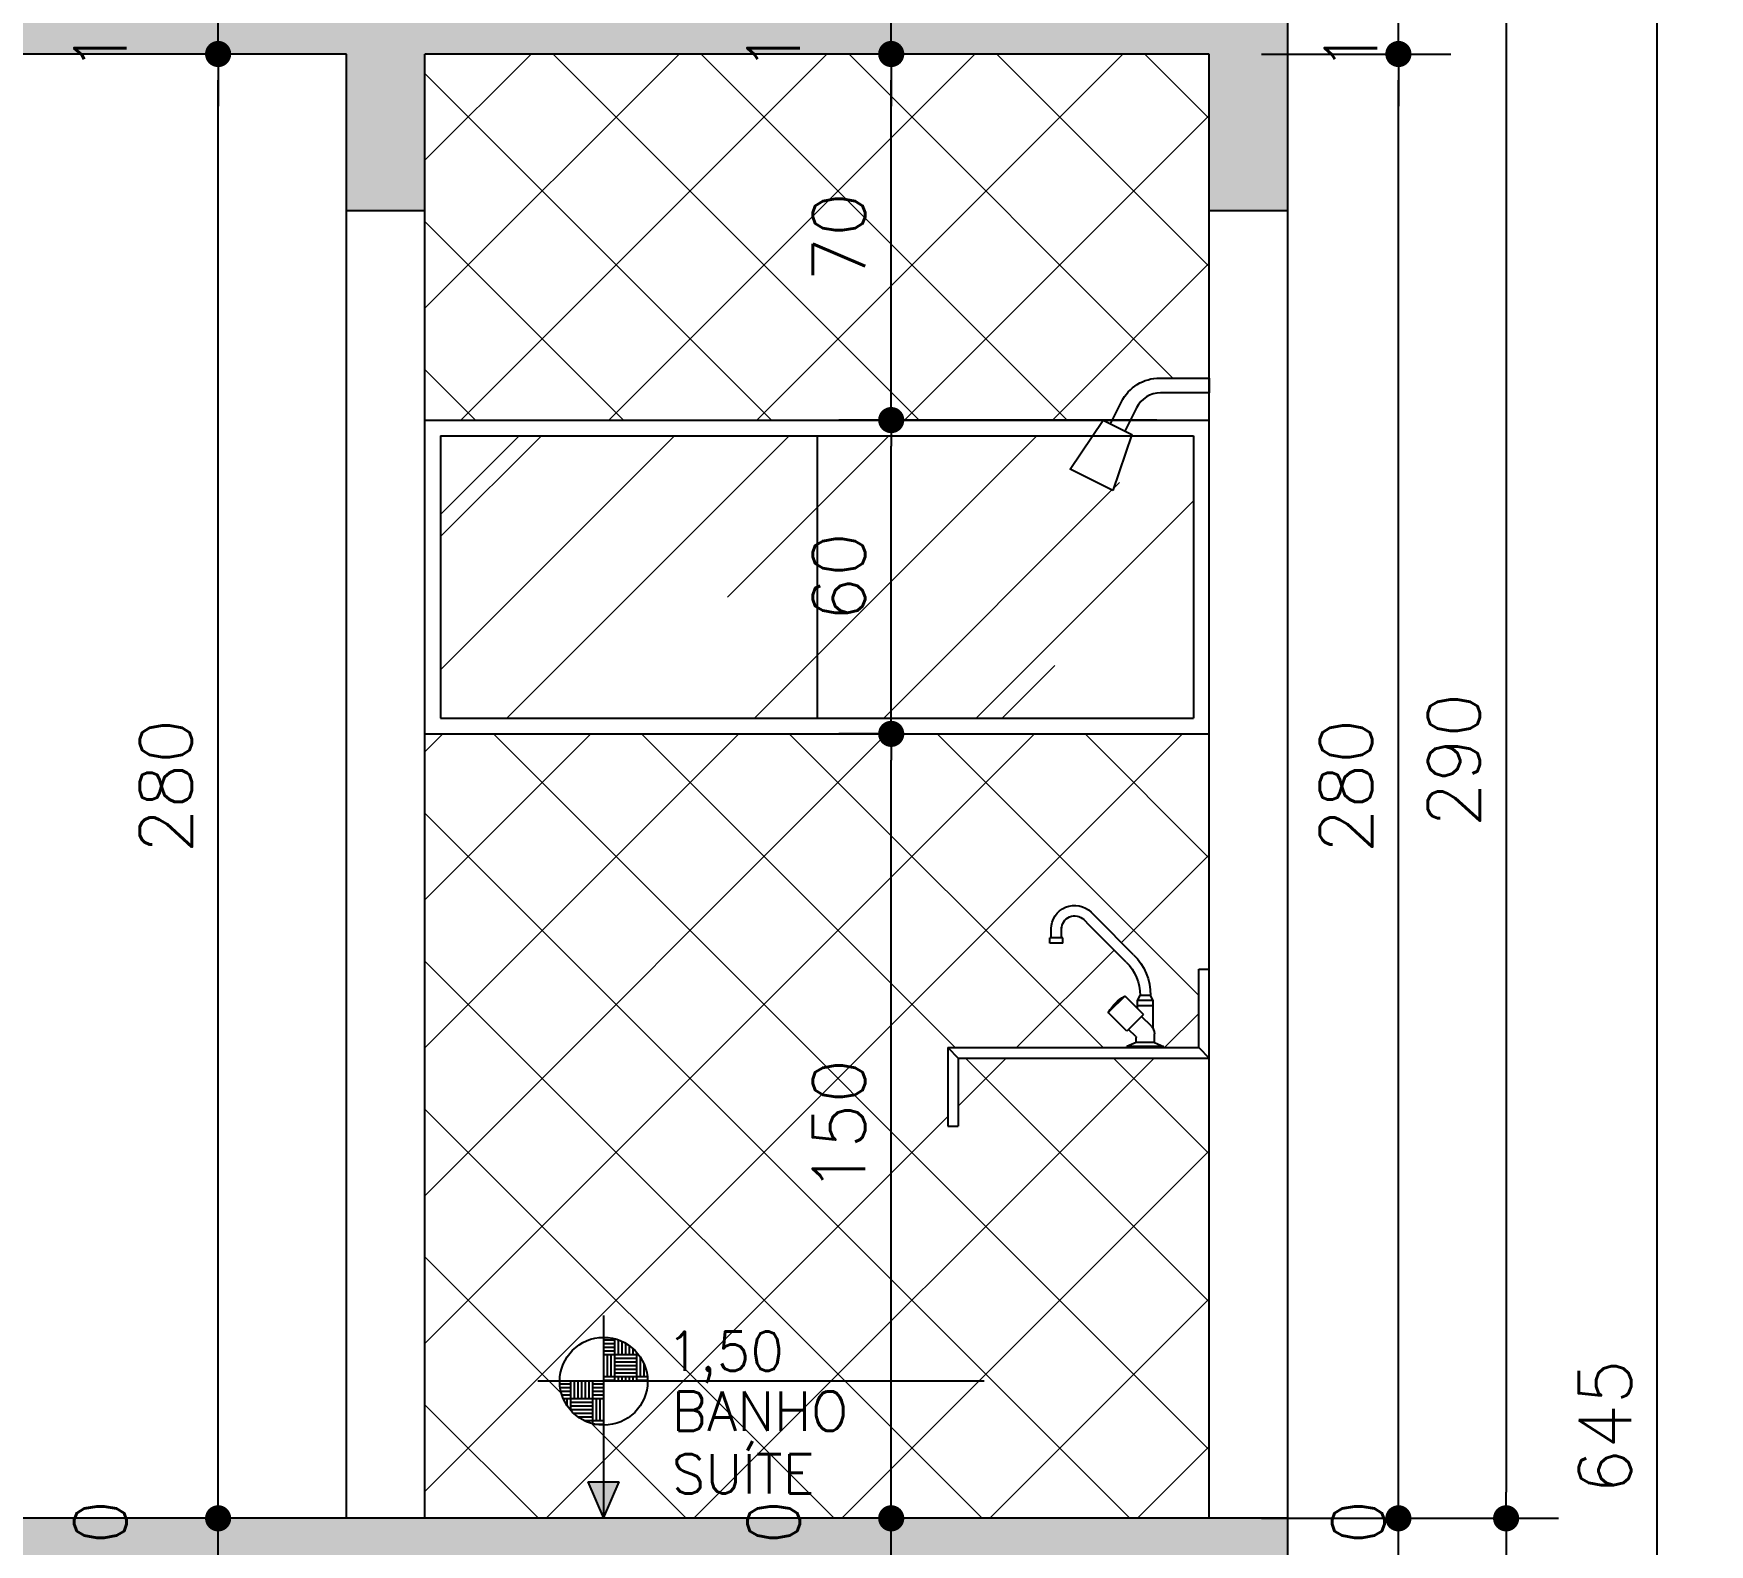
# Model space of a CAD drawing. Header units: inches. Extents: x 580771 to 672494, y 7715997 to 7829530.
# Drawn here: x 655559.8 to 655880.3, y 7719596.6 to 7719885.5 of the extents above; entities that cross this region are included whole.
import ezdxf

# ---------------------------------------------------------------- set-up
doc = ezdxf.new("R2010")
doc.units = ezdxf.units.IN
doc.header["$MEASUREMENT"] = 0
doc.header["$PDMODE"] = 2
for name, color, linetype in [('_0', 7, 'Continuous'), ('Block1', 1, 'Continuous'), ('Block2', 2, 'Continuous'), ('NIVEL', 2, 'Continuous'), ('P01', 1, 'Continuous'), ('P06', 6, 'Continuous'), ('parede', 6, 'Continuous')]:
    doc.layers.add(name, color=color, linetype=linetype)
doc.layers.add('ARQ-01', color=1, linetype='Continuous', lineweight=13)
doc.layers.add('LINHAS FINAS', color=1, linetype='Continuous', lineweight=9)
doc.styles.add('R80E50', font='romans.shx', dxfattribs={"height": 10})
doc.styles.add('ROMANS', font='romans', dxfattribs={"height": 0.2})
doc.dimstyles.new('ARQ50', dxfattribs={"dimscale": 50, "dimtxt": 10, "dimasz": 0.1, "dimexe": 0.2, "dimexo": 0.2, "dimgap": 0.1, "dimtad": 1, "dimdec": 0, "dimzin": 12, "dimdsep": 46, "dimtxsty": 'R80E50', "dimblk1": 'DOT', "dimblk2": 'DOT', "dimsah": 1, "dimcen": 0.4, "dimclrd": 15, "dimclre": 15, "dimclrt": 3, "dimadec": 0, "dimazin": 0, "dimtfac": 1, "dimtdec": 0, "dimtmove": 2, "dimatfit": 3, "dimldrblk": 'DOT', "dimfxl": 0.2, "dimtolj": 1, "dimtzin": 12, "dimarcsym": 0})
pattern_1 = [(45, (-9023.35, -33683.601), (-14.142135624, 14.142135624), []), (135, (-9023.35, -33683.601), (-14.142135624, -14.142135624), [])]
pattern_2 = [(50, (-9023.35, -33683.601), (14.345203652, -1.2550427), [1.5, -16.5]), (355, (-9023.35, -33683.601), (-2.775026672, 15.043842674), [1.2, -13.2]), (100.45144446, (-9022.154, -33683.706), (11.570176935, 13.78879982), [1.27480384, -14.02284224]), (46.1842, (-9023.35, -33679.601), (21.344826613, -3.310385616), [2.25, -24.75]), (96.6356355, (-9021.57, -33679.877), (18.693238913, 19.482372015), [1.91220684, -21.0342752]), (351.184164, (-9023.35, -33679.601), (18.6932389, 19.482372005), [1.8, -19.80000002]), (21, (-9021.35, -33680.601), (11.938141042, -8.052377813), [1.5, -16.5]), (326, (-9021.35, -33680.601), (4.866306638, 14.5030009), [1.2, -13.2]), (71.45144474, (-9020.355, -33681.272), (16.804447535, 6.450623056), [1.2748038, -14.02284224]), (37.5, (-9023.3495, -33683.6013), (0.2431971063, 6.6578770766), [0, -13.04, 0, -13.4, 0, -13.25]), (7.5, (-9023.3495, -33683.601), (5.261390749, 7.8882342376), [0, -7.64, 0, -12.74, 0, -5.05]), (327.5, (-9027.8095, -33683.6013), (10.6764487234, -0.4510974347), [0, -5, 0, -15.6, 0, -20.7]), (317.5, (-9029.8095, -33683.601), (11.663723387, 2.002099647), [0, -6.5, 0, -10.36, 0, -14.7])]

# ---------------------------------------------------------------- blocks, each defined once
blk = doc.blocks.new('*X32')
at = {"color": 0}
for p, q in [((-1680, 3888), (-1680, 3892.29)), ((-1683.05, 3892), (-1680, 3892)), ((-1683.05, 3891), (-1680, 3891)), ((-1683.05, 3890), (-1680, 3890)), ((-1683.05, 3889), (-1680, 3889)), ((-1683.05, 3888), (-1680, 3888)), ((-1683, 3882), (-1683, 3888)), ((-1682, 3882), (-1682, 3888)), ((-1681, 3882), (-1681, 3888)), ((-1680, 3882), (-1680, 3888)), ((-1680, 3888), (-1674, 3888)), ((-1679, 3888), (-1679, 3891.98)), ((-1678, 3888), (-1678, 3891.57)), ((-1677, 3888), (-1677, 3891.05)), ((-1676, 3888), (-1676, 3890.4)), ((-1675, 3888), (-1675, 3889.59)), ((-1674, 3888), (-1674, 3888.57)), ((-1674, 3882), (-1674, 3888)), ((-1674, 3888), (-1673.54, 3888)), ((-1680, 3887), (-1674, 3887)), ((-1680, 3886), (-1674, 3886)), ((-1680, 3885), (-1674, 3885)), ((-1680, 3884), (-1674, 3884)), ((-1680, 3883), (-1674, 3883)), ((-1673, 3882), (-1673, 3887.24)), ((-1672, 3882), (-1672, 3885.37)), ((-1695.03, 3880), (-1692, 3880)), ((-1694.93, 3879), (-1692, 3879)), ((-1692, 3876), (-1692, 3880.69)), ((-1691, 3876), (-1691, 3880.69)), ((-1690, 3876), (-1690, 3880.69)), ((-1689, 3876), (-1689, 3880.69)), ((-1688, 3876), (-1688, 3880.69)), ((-1687, 3876), (-1687, 3880.69)), ((-1686, 3876), (-1686, 3880.69)), ((-1686, 3880), (-1683.05, 3880)), ((-1686, 3879), (-1683.05, 3879)), ((-1683.05, 3882), (-1680, 3882)), ((-1683.05, 3881), (-1680, 3881)), ((-1680, 3880.69), (-1680, 3882)), ((-1680, 3882), (-1674, 3882)), ((-1679, 3880.69), (-1679, 3882)), ((-1678, 3880.69), (-1678, 3882)), ((-1677, 3880.69), (-1677, 3882)), ((-1676, 3880.69), (-1676, 3882)), ((-1675, 3880.69), (-1675, 3882)), ((-1674, 3880.69), (-1674, 3882)), ((-1674, 3882), (-1671.12, 3882)), ((-1674, 3881), (-1671.05, 3881)), ((-1694.74, 3878), (-1692, 3878)), ((-1694.47, 3877), (-1692, 3877)), ((-1694.1, 3876), (-1692, 3876)), ((-1694, 3875.78), (-1694, 3876)), ((-1693, 3873.98), (-1693, 3876)), ((-1692, 3872.69), (-1692, 3876)), ((-1692, 3876), (-1686, 3876)), ((-1692, 3875), (-1686, 3875)), ((-1692, 3874), (-1686, 3874)), ((-1686, 3878), (-1683.05, 3878)), ((-1686, 3877), (-1683.05, 3877)), ((-1686, 3870), (-1686, 3876)), ((-1686, 3876), (-1683.05, 3876)), ((-1685, 3870), (-1685, 3876)), ((-1684, 3870), (-1684, 3876)), ((-1692, 3873), (-1686, 3873)), ((-1691.33, 3872), (-1686, 3872)), ((-1690.13, 3871), (-1686, 3871)), ((-1688.51, 3870), (-1686, 3870)), ((-1688, 3869.76), (-1688, 3870)), ((-1687, 3869.36), (-1687, 3870)), ((-1686, 3869.06), (-1686, 3870)), ((-1686, 3870), (-1683.05, 3870)), ((-1685.77, 3869), (-1683.05, 3869))]:
    blk.add_line(p, q, dxfattribs=at)
blk = doc.blocks.new('nível corte')
at = {"layer": 'NIVEL', "color": 2, "linetype": 'Continuous'}
for p, q in [((172038.46, 10236.15), (172038.46, 10197.35)), ((172111.26, 10223.55), (172025.86, 10223.55)), ((172035.46, 10204.35), (172038.46, 10197.35)), ((172035.46, 10204.35), (172041.46, 10204.35)), ((172038.46, 10197.35), (172041.46, 10204.35))]:
    blk.add_line(p, q, dxfattribs=at)
blk.add_circle((172038.46, 10223.55), 8.4, dxfattribs=at)
blk.add_solid([(172035.46, 10204.35), (172038.46, 10197.35), (172041.46, 10204.35), (172038.46, 10197.35)], dxfattribs=at)
at = {"layer": 'NIVEL', "color": 1, "linetype": 'Continuous', "xscale": 0.7000000000116415, "yscale": 0.7000000000116415, "zscale": 0.7000000000116415}
blk.add_blockref('*X32', (173216.6, 7507.07), dxfattribs=at)
blk = doc.blocks.new('OR')
at = {"layer": 'Block1'}
for p, q in [((605982.43, 7835317.91), (605984.43, 7835317.91)), ((605987.47, 7835317.64), (605990.25, 7835314.86)), ((605981.93, 7835316.91), (605984.93, 7835316.91)), ((605981.93, 7835315.91), (605984.93, 7835315.91)), ((605979.93, 7835308.11), (605986.93, 7835308.11)), ((605981.68, 7835308.91), (605985.18, 7835308.91))]:
    blk.add_line(p, q, dxfattribs=at)
at = {"layer": 'Block2'}
for p, q in [((605993.76, 7835333.8), (605992.72, 7835332.76)), ((605985.65, 7835325.69), (605992.72, 7835332.76)), ((605987.07, 7835324.28), (605994.14, 7835331.35)), ((605995.18, 7835332.39), (605994.14, 7835331.35)), ((605999.43, 7835328.91), (605999.43, 7835330.96)), ((606001.43, 7835328.91), (606001.43, 7835330.96)), ((605999.18, 7835327.91), (605999.18, 7835328.91)), ((605999.18, 7835328.91), (606001.68, 7835328.91)), ((605999.18, 7835327.91), (606001.68, 7835327.91)), ((606001.68, 7835327.91), (606001.68, 7835328.91)), ((605981.93, 7835316.91), (605982.43, 7835317.91)), ((605983.8, 7835314.24), (605987.23, 7835317.67)), ((605984.93, 7835316.91), (605984.43, 7835317.91)), ((605981.93, 7835311.55), (605981.93, 7835316.91)), ((605984.93, 7835315.37), (605984.93, 7835316.91)), ((605986.98, 7835311.06), (605990.41, 7835314.49)), ((605982.26, 7835312), (605984.15, 7835313.89)), ((605983.8, 7835314.24), (605986.98, 7835311.06)), ((605985.24, 7835310.02), (605986.63, 7835311.41)), ((605981.68, 7835308.91), (605979.93, 7835308.11)), ((605979.93, 7835307.91), (605979.93, 7835308.11)), ((605979.93, 7835307.91), (605986.93, 7835307.91)), ((605981.68, 7835308.91), (605981.68, 7835310.58)), ((605985.18, 7835308.91), (605985.18, 7835309.88)), ((605985.18, 7835308.91), (605986.93, 7835308.11)), ((605986.93, 7835307.91), (605986.93, 7835308.11))]:
    blk.add_line(p, q, dxfattribs=at)
for centre, radius, start, end in [((605996.93, 7835330.61), 4.5, 0, 134.6829), ((605996.93, 7835330.61), 2.5, 360, 134.4291), ((605993.43, 7835317.91), 11, 135, 180), ((605993.43, 7835317.91), 9, 135, 180), ((605987.37, 7835317.53), 0.2, 59.9782, 135), ((605983.4, 7835310.66), 8.13, 30.0218, 59.9782), ((605990.27, 7835314.63), 0.2, 315, 30.0218), ((605983.68, 7835310.58), 2, 135, 180), ((605985.38, 7835309.88), 0.2, 135, 180)]:
    blk.add_arc(centre, radius, start, end, dxfattribs=at)
blk = doc.blocks.new('Chuveiro001b')
at = {"layer": 'Block2', "elevation": 2}
blk.add_lwpolyline([(18.46, -7.18), (16.39, -3.03, 0.284079), (9.23, 1.39), (0, 1.39), (0, -1.39), (9.12, -1.39, -0.284079), (13.59, -4.15), (15.78, -8.52)], format="xyb", dxfattribs=at)
blk.add_lwpolyline([(18, -19.61), (26, -15.61), (19.8, -6.51), (14.44, -9.19)], close=True, dxfattribs=at)
blk = doc.blocks.new('_DOT')
at = {"color": 0, "linetype": 'ByBlock'}
blk.add_line((-0.5, 0), (-1, 0), dxfattribs=at)
at = {"color": 0, "linetype": 'ByBlock', "const_width": 0.5}
blk.add_lwpolyline([(-0.25, 0, 1), (0.25, 0, 1)], format="xyb", close=True, dxfattribs=at)
blk = doc.blocks.new('*D563')
at = {"layer": 'Defpoints', "color": 0, "transparency": 16777216}
for p in [(655784.61, 7719601.58), (655820.79, 7719601.58), (655784.61, 7719591.58)]:
    blk.add_point(p, dxfattribs=at)
at = {"layer": 'parede', "color": 15, "lineweight": -2, "transparency": 16777216}
for p, q in [((655820.79, 7719606.58), (655820.79, 7719611.58)), ((655794.61, 7719601.58), (655830.79, 7719601.58)), ((655820.79, 7719591.58), (655820.79, 7719601.58)), ((655794.61, 7719591.58), (655830.79, 7719591.58)), ((655820.79, 7719586.58), (655820.79, 7719581.58))]:
    blk.add_line(p, q, dxfattribs=at)
at = {"layer": 'parede', "color": 15, "lineweight": -2, "transparency": 16777216, "xscale": 5, "yscale": 5, "zscale": 5}
for p, rotation in [((655820.79, 7719601.58), 270), ((655820.79, 7719591.58), 90)]:
    blk.add_blockref('_DOT', p, dxfattribs=dict(at, rotation=rotation))
at = {"layer": 'parede', "color": 3, "transparency": 16777216, "insert": (655813.12, 7719596.58), "char_height": 10, "attachment_point": 5, "rotation": 90, "style": 'R80E50'}
blk.add_mtext('\\A1;10', dxfattribs=at)
blk = doc.blocks.new('*D565')
at = {"layer": 'Defpoints', "color": 0, "transparency": 16777216}
for p in [(655784.61, 7719881.58), (655820.79, 7719881.58), (655784.61, 7719601.58)]:
    blk.add_point(p, dxfattribs=at)
at = {"layer": 'parede', "color": 15, "lineweight": -2, "transparency": 16777216}
for p, q in [((655794.61, 7719881.58), (655830.79, 7719881.58)), ((655820.79, 7719606.58), (655820.79, 7719876.58)), ((655794.61, 7719601.58), (655830.79, 7719601.58))]:
    blk.add_line(p, q, dxfattribs=at)
at = {"layer": 'parede', "color": 15, "lineweight": -2, "transparency": 16777216, "xscale": 5, "yscale": 5, "zscale": 5}
for p, rotation in [((655820.79, 7719881.58), 90), ((655820.79, 7719601.58), 270)]:
    blk.add_blockref('_DOT', p, dxfattribs=dict(at, rotation=rotation))
at = {"layer": 'parede', "color": 3, "transparency": 16777216, "insert": (655810.79, 7719741.58), "char_height": 10, "attachment_point": 5, "rotation": 90, "style": 'R80E50'}
blk.add_mtext('\\A1;280', dxfattribs=at)
blk = doc.blocks.new('*D566')
at = {"layer": 'Defpoints', "color": 0, "transparency": 16777216}
for p in [(655799.61, 7719891.58), (655820.79, 7719891.58), (655784.61, 7719881.58)]:
    blk.add_point(p, dxfattribs=at)
at = {"layer": 'parede', "color": 15, "lineweight": -2, "transparency": 16777216}
for p, q in [((655820.79, 7719896.58), (655820.79, 7719901.58)), ((655809.61, 7719891.58), (655830.79, 7719891.58)), ((655820.79, 7719881.58), (655820.79, 7719891.58)), ((655794.61, 7719881.58), (655830.79, 7719881.58)), ((655820.79, 7719876.58), (655820.79, 7719871.58))]:
    blk.add_line(p, q, dxfattribs=at)
at = {"layer": 'parede', "color": 15, "lineweight": -2, "transparency": 16777216, "xscale": 5, "yscale": 5, "zscale": 5}
for p, rotation in [((655820.79, 7719891.58), 270), ((655820.79, 7719881.58), 90)]:
    blk.add_blockref('_DOT', p, dxfattribs=dict(at, rotation=rotation))
at = {"layer": 'parede', "color": 3, "transparency": 16777216, "insert": (655811.7, 7719886.58), "char_height": 10, "attachment_point": 5, "rotation": 90, "style": 'R80E50'}
blk.add_mtext('\\A1;10', dxfattribs=at)
blk = doc.blocks.new('*D568')
at = {"layer": 'Defpoints', "color": 0, "transparency": 16777216}
for p in [(655799.61, 7719891.58), (655799.61, 7719601.58), (655841.39, 7719601.58)]:
    blk.add_point(p, dxfattribs=at)
at = {"layer": 'parede', "color": 15, "lineweight": -2, "transparency": 16777216}
for p, q in [((655809.61, 7719891.58), (655851.39, 7719891.58)), ((655841.39, 7719886.58), (655841.39, 7719606.58)), ((655809.61, 7719601.58), (655851.39, 7719601.58))]:
    blk.add_line(p, q, dxfattribs=at)
at = {"layer": 'parede', "color": 15, "lineweight": -2, "transparency": 16777216, "xscale": 5, "yscale": 5, "zscale": 5}
for p, rotation in [((655841.39, 7719891.58), 90), ((655841.39, 7719601.58), 270)]:
    blk.add_blockref('_DOT', p, dxfattribs=dict(at, rotation=rotation))
at = {"layer": 'parede', "color": 3, "transparency": 16777216, "insert": (655831.39, 7719746.58), "char_height": 10, "attachment_point": 5, "rotation": 90, "style": 'R80E50'}
blk.add_mtext('\\A1;290', dxfattribs=at)
blk = doc.blocks.new('*D570')
at = {"layer": 'Defpoints', "color": 0, "transparency": 16777216}
for p in [(655799.61, 7719601.58), (655799.61, 7719296.58), (655841.39, 7719296.58)]:
    blk.add_point(p, dxfattribs=at)
at = {"layer": 'parede', "color": 15, "lineweight": -2, "transparency": 16777216}
for p, q in [((655809.61, 7719601.58), (655851.39, 7719601.58)), ((655841.39, 7719596.58), (655841.39, 7719301.58)), ((655809.61, 7719296.58), (655851.39, 7719296.58))]:
    blk.add_line(p, q, dxfattribs=at)
at = {"layer": 'parede', "color": 15, "lineweight": -2, "transparency": 16777216, "xscale": 5, "yscale": 5, "zscale": 5}
for p, rotation in [((655841.39, 7719601.58), 90), ((655841.39, 7719296.58), 270)]:
    blk.add_blockref('_DOT', p, dxfattribs=dict(at, rotation=rotation))
at = {"layer": 'parede', "color": 3, "transparency": 16777216, "insert": (655831.39, 7719449.08), "char_height": 10, "attachment_point": 5, "rotation": 90, "style": 'R80E50'}
blk.add_mtext('\\A1;305', dxfattribs=at)
blk = doc.blocks.new('*D571')
at = {"layer": 'Defpoints', "color": 0, "transparency": 16777216}
for p in [(655799.61, 7719941.58), (655870.28, 7719941.58), (655799.61, 7719296.58)]:
    blk.add_point(p, dxfattribs=at)
at = {"layer": 'parede', "color": 15, "lineweight": -2, "transparency": 16777216}
for p, q in [((655809.61, 7719941.58), (655880.28, 7719941.58)), ((655870.28, 7719301.58), (655870.28, 7719936.58)), ((655809.61, 7719296.58), (655880.28, 7719296.58))]:
    blk.add_line(p, q, dxfattribs=at)
at = {"layer": 'parede', "color": 15, "lineweight": -2, "transparency": 16777216, "xscale": 5, "yscale": 5, "zscale": 5}
for p, rotation in [((655870.28, 7719941.58), 90), ((655870.28, 7719296.58), 270)]:
    blk.add_blockref('_DOT', p, dxfattribs=dict(at, rotation=rotation))
at = {"layer": 'parede', "color": 3, "transparency": 16777216, "insert": (655860.28, 7719619.08), "char_height": 10, "attachment_point": 5, "rotation": 90, "style": 'R80E50'}
blk.add_mtext('\\A1;645', dxfattribs=at)
blk = doc.blocks.new('*D577')
at = {"layer": 'Defpoints', "color": 0, "transparency": 16777216}
for p in [(655723.79, 7719601.58), (655734.61, 7719601.58), (655734.61, 7719591.58)]:
    blk.add_point(p, dxfattribs=at)
at = {"layer": 'parede', "color": 15, "lineweight": -2, "transparency": 16777216}
for p, q in [((655723.79, 7719606.58), (655723.79, 7719611.58)), ((655724.61, 7719601.58), (655713.79, 7719601.58)), ((655723.79, 7719591.58), (655723.79, 7719601.58)), ((655724.61, 7719591.58), (655713.79, 7719591.58)), ((655723.79, 7719586.58), (655723.79, 7719581.58))]:
    blk.add_line(p, q, dxfattribs=at)
at = {"layer": 'parede', "color": 15, "lineweight": -2, "transparency": 16777216, "xscale": 5, "yscale": 5, "zscale": 5}
for p, rotation in [((655723.79, 7719601.58), 270), ((655723.79, 7719591.58), 90)]:
    blk.add_blockref('_DOT', p, dxfattribs=dict(at, rotation=rotation))
at = {"layer": 'parede', "color": 3, "transparency": 16777216, "insert": (655701.29, 7719596.58), "char_height": 10, "attachment_point": 5, "rotation": 90, "style": 'R80E50'}
blk.add_mtext('\\A1;10', dxfattribs=at)
blk = doc.blocks.new('*D578')
at = {"layer": 'Defpoints', "color": 0, "transparency": 16777216}
for p in [(655723.79, 7719751.58), (655734.61, 7719751.58), (655734.61, 7719601.58)]:
    blk.add_point(p, dxfattribs=at)
at = {"layer": 'parede', "color": 15, "lineweight": -2, "transparency": 16777216}
for p, q in [((655724.61, 7719751.58), (655713.79, 7719751.58)), ((655723.79, 7719606.58), (655723.79, 7719746.58)), ((655724.61, 7719601.58), (655713.79, 7719601.58))]:
    blk.add_line(p, q, dxfattribs=at)
at = {"layer": 'parede', "color": 15, "lineweight": -2, "transparency": 16777216, "xscale": 5, "yscale": 5, "zscale": 5}
for p, rotation in [((655723.79, 7719751.58), 90), ((655723.79, 7719601.58), 270)]:
    blk.add_blockref('_DOT', p, dxfattribs=dict(at, rotation=rotation))
at = {"layer": 'parede', "color": 3, "transparency": 16777216, "insert": (655713.79, 7719676.58), "char_height": 10, "attachment_point": 5, "rotation": 90, "style": 'R80E50'}
blk.add_mtext('\\A1;150', dxfattribs=at)
blk = doc.blocks.new('*D579')
at = {"layer": 'Defpoints', "color": 0, "transparency": 16777216}
for p in [(655723.79, 7719811.58), (655784.61, 7719811.58), (655734.61, 7719751.58)]:
    blk.add_point(p, dxfattribs=at)
at = {"layer": 'parede', "color": 15, "lineweight": -2, "transparency": 16777216}
for p, q in [((655774.61, 7719811.58), (655713.79, 7719811.58)), ((655723.79, 7719756.58), (655723.79, 7719806.58)), ((655724.61, 7719751.58), (655713.79, 7719751.58))]:
    blk.add_line(p, q, dxfattribs=at)
at = {"layer": 'parede', "color": 15, "lineweight": -2, "transparency": 16777216, "xscale": 5, "yscale": 5, "zscale": 5}
for p, rotation in [((655723.79, 7719811.58), 90), ((655723.79, 7719751.58), 270)]:
    blk.add_blockref('_DOT', p, dxfattribs=dict(at, rotation=rotation))
at = {"layer": 'parede', "color": 3, "transparency": 16777216, "insert": (655713.79, 7719781.58), "char_height": 10, "attachment_point": 5, "rotation": 90, "style": 'R80E50'}
blk.add_mtext('\\A1;60', dxfattribs=at)
blk = doc.blocks.new('*D580')
at = {"layer": 'Defpoints', "color": 0, "transparency": 16777216}
for p in [(655723.79, 7719881.58), (655784.61, 7719881.58), (655784.61, 7719811.58)]:
    blk.add_point(p, dxfattribs=at)
at = {"layer": 'parede', "color": 15, "lineweight": -2, "transparency": 16777216}
for p, q in [((655774.61, 7719881.58), (655713.79, 7719881.58)), ((655723.79, 7719816.58), (655723.79, 7719876.58)), ((655774.61, 7719811.58), (655713.79, 7719811.58))]:
    blk.add_line(p, q, dxfattribs=at)
at = {"layer": 'parede', "color": 15, "lineweight": -2, "transparency": 16777216, "xscale": 5, "yscale": 5, "zscale": 5}
for p, rotation in [((655723.79, 7719881.58), 90), ((655723.79, 7719811.58), 270)]:
    blk.add_blockref('_DOT', p, dxfattribs=dict(at, rotation=rotation))
at = {"layer": 'parede', "color": 3, "transparency": 16777216, "insert": (655713.79, 7719846.58), "char_height": 10, "attachment_point": 5, "rotation": 90, "style": 'R80E50'}
blk.add_mtext('\\A1;70', dxfattribs=at)
blk = doc.blocks.new('*D581')
at = {"layer": 'Defpoints', "color": 0, "transparency": 16777216}
for p in [(655723.79, 7719891.58), (655784.61, 7719891.58), (655784.61, 7719881.58)]:
    blk.add_point(p, dxfattribs=at)
at = {"layer": 'parede', "color": 15, "lineweight": -2, "transparency": 16777216}
for p, q in [((655723.79, 7719896.58), (655723.79, 7719901.58)), ((655774.61, 7719891.58), (655713.79, 7719891.58)), ((655723.79, 7719881.58), (655723.79, 7719891.58)), ((655774.61, 7719881.58), (655713.79, 7719881.58)), ((655723.79, 7719876.58), (655723.79, 7719871.58))]:
    blk.add_line(p, q, dxfattribs=at)
at = {"layer": 'parede', "color": 15, "lineweight": -2, "transparency": 16777216, "xscale": 5, "yscale": 5, "zscale": 5}
for p, rotation in [((655723.79, 7719891.58), 270), ((655723.79, 7719881.58), 90)]:
    blk.add_blockref('_DOT', p, dxfattribs=dict(at, rotation=rotation))
at = {"layer": 'parede', "color": 3, "transparency": 16777216, "insert": (655701.29, 7719886.58), "char_height": 10, "attachment_point": 5, "rotation": 90, "style": 'R80E50'}
blk.add_mtext('\\A1;10', dxfattribs=at)
blk = doc.blocks.new('*D584')
at = {"layer": 'Defpoints', "color": 0, "transparency": 16777216}
for p in [(655595.06, 7719601.58), (655619.61, 7719601.58), (655619.61, 7719591.58)]:
    blk.add_point(p, dxfattribs=at)
at = {"layer": 'parede', "color": 15, "lineweight": -2, "transparency": 16777216}
for p, q in [((655595.06, 7719606.58), (655595.06, 7719611.58)), ((655609.61, 7719601.58), (655585.06, 7719601.58)), ((655595.06, 7719591.58), (655595.06, 7719601.58)), ((655609.61, 7719591.58), (655585.06, 7719591.58)), ((655595.06, 7719586.58), (655595.06, 7719581.58))]:
    blk.add_line(p, q, dxfattribs=at)
at = {"layer": 'parede', "color": 15, "lineweight": -2, "transparency": 16777216, "xscale": 5, "yscale": 5, "zscale": 5}
for p, rotation in [((655595.06, 7719601.58), 270), ((655595.06, 7719591.58), 90)]:
    blk.add_blockref('_DOT', p, dxfattribs=dict(at, rotation=rotation))
at = {"layer": 'parede', "color": 3, "transparency": 16777216, "insert": (655572.56, 7719596.58), "char_height": 10, "attachment_point": 5, "rotation": 90, "style": 'R80E50'}
blk.add_mtext('\\A1;10', dxfattribs=at)
blk = doc.blocks.new('*D585')
at = {"layer": 'Defpoints', "color": 0, "transparency": 16777216}
for p in [(655595.06, 7719881.58), (655619.61, 7719881.58), (655619.61, 7719601.58)]:
    blk.add_point(p, dxfattribs=at)
at = {"layer": 'parede', "color": 15, "lineweight": -2, "transparency": 16777216}
for p, q in [((655609.61, 7719881.58), (655585.06, 7719881.58)), ((655595.06, 7719606.58), (655595.06, 7719876.58)), ((655609.61, 7719601.58), (655585.06, 7719601.58))]:
    blk.add_line(p, q, dxfattribs=at)
at = {"layer": 'parede', "color": 15, "lineweight": -2, "transparency": 16777216, "xscale": 5, "yscale": 5, "zscale": 5}
for p, rotation in [((655595.06, 7719881.58), 90), ((655595.06, 7719601.58), 270)]:
    blk.add_blockref('_DOT', p, dxfattribs=dict(at, rotation=rotation))
at = {"layer": 'parede', "color": 3, "transparency": 16777216, "insert": (655585.06, 7719741.58), "char_height": 10, "attachment_point": 5, "rotation": 90, "style": 'R80E50'}
blk.add_mtext('\\A1;280', dxfattribs=at)
blk = doc.blocks.new('*D586')
at = {"layer": 'Defpoints', "color": 0, "transparency": 16777216}
for p in [(655595.06, 7719891.58), (655619.61, 7719891.58), (655619.61, 7719881.58)]:
    blk.add_point(p, dxfattribs=at)
at = {"layer": 'parede', "color": 15, "lineweight": -2, "transparency": 16777216}
for p, q in [((655595.06, 7719896.58), (655595.06, 7719901.58)), ((655609.61, 7719891.58), (655585.06, 7719891.58)), ((655595.06, 7719881.58), (655595.06, 7719891.58)), ((655609.61, 7719881.58), (655585.06, 7719881.58)), ((655595.06, 7719876.58), (655595.06, 7719871.58))]:
    blk.add_line(p, q, dxfattribs=at)
at = {"layer": 'parede', "color": 15, "lineweight": -2, "transparency": 16777216, "xscale": 5, "yscale": 5, "zscale": 5}
for p, rotation in [((655595.06, 7719891.58), 270), ((655595.06, 7719881.58), 90)]:
    blk.add_blockref('_DOT', p, dxfattribs=dict(at, rotation=rotation))
at = {"layer": 'parede', "color": 3, "transparency": 16777216, "insert": (655572.56, 7719886.58), "char_height": 10, "attachment_point": 5, "rotation": 90, "style": 'R80E50'}
blk.add_mtext('\\A1;10', dxfattribs=at)

msp = doc.modelspace()

# ---------------------------------------------------------------- hatches: boundary and pattern name
at = {"layer": 'ARQ-01'}
h = msp.add_hatch(dxfattribs=at)
h.set_pattern_fill('_USER', color=256, scale=20, angle=45, style=0, double=1, pattern_type=0)
h.set_pattern_definition(pattern_1)
h.paths.add_polyline_path([(655784.612, 7719689.579), (655736.612, 7719689.579), (655736.612, 7719676.579), (655734.612, 7719676.579), (655734.612, 7719691.579), (655768.442, 7719691.579), (655770.63, 7719692.579), (655770.63, 7719693.546, 0.1989124), (655770.571, 7719693.688), (655769.18, 7719695.079), (655768.826, 7719694.726), (655765.291, 7719698.261, -0.1410992), (655768.473, 7719701.443), (655770.88, 7719699.036), (655770.88, 7719701.579), (655771.38, 7719701.579, 0.1989124), (655768.744, 7719707.943), (655761.673, 7719715.014), (655760.63, 7719716.057, 0.6645817), (655756.38, 7719714.271), (655756.38, 7719712.579), (655756.63, 7719712.579), (655756.63, 7719711.579), (655754.13, 7719711.579), (655754.13, 7719712.579), (655754.38, 7719712.579), (655754.38, 7719714.271, -0.6661789), (655762.044, 7719717.471), (655763.087, 7719716.428), (655770.158, 7719709.357, -0.1989124), (655773.38, 7719701.579), (655773.88, 7719700.579), (655773.88, 7719695.219, -0.1270167), (655774.13, 7719694.251), (655774.13, 7719692.579), (655776.317, 7719691.579), (655782.612, 7719691.579), (655782.612, 7719706.579), (655784.612, 7719706.579), (655784.612, 7719751.579), (655634.612, 7719751.579), (655634.612, 7719601.579), (655668.794, 7719601.579), (655665.794, 7719608.579), (655668.794, 7719608.579), (655668.794, 7719619.388, -0.4142136), (655660.394, 7719627.788, -1), (655677.194, 7719627.788, -0.4142136), (655668.794, 7719619.388), (655668.794, 7719608.579), (655671.794, 7719608.579), (655668.794, 7719601.579), (655784.612, 7719601.579)])
h.paths.add_polyline_path([(655784.612, 7719881.579), (655634.612, 7719881.579), (655634.612, 7719811.579), (655766.079, 7719811.579), (655767.837, 7719815.095, -0.284079), (655775.162, 7719819.622), (655784.612, 7719819.622)])
h.paths.add_polyline_path([(655708.786, 7719586.698), (655708.786, 7719606.46), (655693.786, 7719606.46), (655693.786, 7719586.698)], flags=9)
h.paths.add_polyline_path([(655721.286, 7719661.936), (655721.286, 7719691.222), (655706.286, 7719691.222), (655706.286, 7719661.936)], flags=24)
h.paths.add_polyline_path([(655680.655, 7719604.11), (655713.69, 7719604.11), (655713.69, 7719617.503), (655680.655, 7719617.503)], flags=24)
h.paths.add_polyline_path([(655681.369, 7719616.464), (655720.119, 7719616.464), (655720.119, 7719627.714), (655681.369, 7719627.714)], flags=24)
h.paths.add_polyline_path([(655680.684, 7719626.126), (655706.934, 7719626.126), (655706.934, 7719639.519), (655680.684, 7719639.519)], flags=24)
h.paths.add_polyline_path([(655721.286, 7719835.984), (655721.286, 7719857.174), (655706.286, 7719857.174), (655706.286, 7719835.984)], flags=24)
h.paths.add_polyline_path([(655708.786, 7719876.698), (655708.786, 7719896.46), (655693.786, 7719896.46), (655693.786, 7719876.698)], flags=9)
h = msp.add_hatch(dxfattribs=at)
h.set_pattern_fill('_USER', color=256, scale=20, angle=45, style=0, double=1, pattern_type=0)
h.set_pattern_definition(pattern_1)
h.paths.add_polyline_path([(655784.612, 7719591.579), (655634.612, 7719591.579), (655634.612, 7719521.579), (655766.079, 7719521.579), (655767.837, 7719525.095, -0.284079), (655775.162, 7719529.622), (655784.612, 7719529.622)])
h.paths.add_polyline_path([(655784.612, 7719461.579), (655634.612, 7719461.579), (655634.612, 7719311.579), (655668.794, 7719311.579), (655665.794, 7719318.579), (655668.794, 7719318.579), (655668.794, 7719329.388, -0.4142136), (655660.394, 7719337.788, -1), (655677.194, 7719337.788, -0.4142136), (655668.794, 7719329.388), (655668.794, 7719318.579), (655671.794, 7719318.579), (655668.794, 7719311.579), (655784.612, 7719311.579), (655784.612, 7719399.579), (655736.612, 7719399.579), (655736.612, 7719386.579), (655734.612, 7719386.579), (655734.612, 7719401.579), (655768.88, 7719401.579), (655768.88, 7719401.779), (655770.63, 7719402.579), (655770.63, 7719403.546, 0.1989124), (655770.571, 7719403.688), (655769.18, 7719405.079), (655768.826, 7719404.726), (655765.291, 7719408.261, -0.1410992), (655768.473, 7719411.443), (655770.88, 7719409.036), (655770.88, 7719410.579), (655771.38, 7719411.579, 0.1989124), (655768.744, 7719417.943), (655761.673, 7719425.014), (655760.63, 7719426.057, 0.6645817), (655756.38, 7719424.271), (655756.38, 7719422.579), (655756.63, 7719422.579), (655756.63, 7719421.579), (655754.13, 7719421.579), (655754.13, 7719422.579), (655754.38, 7719422.579), (655754.38, 7719424.271, -0.6661789), (655762.044, 7719427.471), (655763.087, 7719426.428), (655770.158, 7719419.357, -0.1989124), (655773.38, 7719411.579), (655773.88, 7719410.579), (655773.88, 7719405.219, -0.1270167), (655774.13, 7719404.251), (655774.13, 7719402.579), (655776.317, 7719401.579), (655782.612, 7719401.579), (655782.612, 7719416.579), (655784.612, 7719416.579)])
h.paths.add_polyline_path([(655721.286, 7719545.984), (655721.286, 7719567.174), (655706.286, 7719567.174), (655706.286, 7719545.984)], flags=24)
h.paths.add_polyline_path([(655708.786, 7719586.698), (655708.786, 7719606.46), (655693.786, 7719606.46), (655693.786, 7719586.698)], flags=9)
h.paths.add_polyline_path([(655721.286, 7719338.484), (655721.286, 7719359.674), (655706.286, 7719359.674), (655706.286, 7719338.484)], flags=24)
h.paths.add_polyline_path([(655708.786, 7719384.198), (655708.786, 7719403.96), (655693.786, 7719403.96), (655693.786, 7719384.198)], flags=24)
h.paths.add_polyline_path([(655721.286, 7719421.222), (655721.286, 7719441.936), (655706.286, 7719441.936), (655706.286, 7719421.222)], flags=24)
h.paths.add_polyline_path([(655680.655, 7719314.11), (655713.69, 7719314.11), (655713.69, 7719327.503), (655680.655, 7719327.503)], flags=24)
h.paths.add_polyline_path([(655681.369, 7719326.464), (655720.119, 7719326.464), (655720.119, 7719337.714), (655681.369, 7719337.714)], flags=24)
h.paths.add_polyline_path([(655680.684, 7719336.126), (655706.934, 7719336.126), (655706.934, 7719349.519), (655680.684, 7719349.519)], flags=24)
at = {"layer": 'LINHAS FINAS'}
h = msp.add_hatch(dxfattribs=at)
h.set_pattern_fill('AR-RROOF', color=256, scale=50, angle=45, style=0)
h.set_pattern_definition([(45, (-9023.35, -33683.6), (42.42640687, 113.137085), [750, -100, 250, -50]), (45, (-8994.005, -33618.9), (-82.37794, 11.6672619), [150, -16.5, 300, -37.5]), (45, (-9035.724, -33635.87), (160.15968594, 207.53584028), [400, -70, 200, -50])])
h.paths.add_polyline_path([(655781.612, 7719808.579), (655769.762, 7719808.579), (655766.187, 7719798.126), (655757.998, 7719802.221), (655762.328, 7719808.579), (655709.612, 7719808.579), (655709.612, 7719754.579), (655781.612, 7719754.579)])
h.paths.add_polyline_path([(655709.612, 7719808.579), (655637.612, 7719808.579), (655637.612, 7719754.579), (655709.612, 7719754.579)])
h.paths.add_polyline_path([(655721.286, 7719771.222), (655721.286, 7719791.936), (655706.286, 7719791.936), (655706.286, 7719771.222)], flags=9)
at = {"layer": 'P01'}
h = msp.add_hatch(dxfattribs=at)
h.set_pattern_fill('AR-CONC', color=256, scale=2)
h.set_pattern_definition(pattern_2)
h.paths.add_polyline_path([(655799.612, 7719891.579), (652639.612, 7719891.579), (652639.612, 7719941.579), (652624.612, 7719941.579), (652624.612, 7719881.579), (653124.612, 7719881.579), (653124.612, 7719851.579), (653139.612, 7719851.579), (653139.612, 7719881.579), (653489.612, 7719881.579), (653489.612, 7719851.579), (653504.612, 7719851.579), (653504.612, 7719881.579), (655174.612, 7719881.579), (655174.612, 7719851.579), (655189.612, 7719851.579), (655189.612, 7719881.579), (655619.612, 7719881.579), (655619.612, 7719851.579), (655634.612, 7719851.579), (655634.612, 7719881.579), (655784.612, 7719881.579), (655784.612, 7719851.579), (655799.612, 7719851.579)])
h.paths.add_polyline_path([(655708.786, 7719876.698), (655708.786, 7719896.46), (655693.786, 7719896.46), (655693.786, 7719876.698)], flags=25)
h.paths.add_polyline_path([(655580.062, 7719876.698), (655580.062, 7719896.46), (655565.062, 7719896.46), (655565.062, 7719876.698)], flags=25)
h.paths.add_polyline_path([(655295.113, 7719876.698), (655295.113, 7719896.46), (655280.113, 7719896.46), (655280.113, 7719876.698)], flags=25)
h.paths.add_polyline_path([(655258.477, 7719876.698), (655258.477, 7719896.46), (655243.477, 7719896.46), (655243.477, 7719876.698)], flags=25)
h.paths.add_polyline_path([(655070.915, 7719876.698), (655070.915, 7719896.46), (655055.915, 7719896.46), (655055.915, 7719876.698)], flags=25)
h.paths.add_polyline_path([(654632.056, 7719876.698), (654632.056, 7719896.46), (654617.056, 7719896.46), (654617.056, 7719876.698)], flags=25)
h.paths.add_polyline_path([(654478.787, 7719876.698), (654478.787, 7719896.46), (654463.787, 7719896.46), (654463.787, 7719876.698)], flags=25)
h.paths.add_polyline_path([(654260.652, 7719876.698), (654260.652, 7719896.46), (654245.652, 7719896.46), (654245.652, 7719876.698)], flags=25)
h.paths.add_polyline_path([(654166.454, 7719876.698), (654166.454, 7719896.46), (654151.454, 7719896.46), (654151.454, 7719876.698)], flags=25)
h.paths.add_polyline_path([(653924.803, 7719876.698), (653924.803, 7719896.46), (653909.803, 7719896.46), (653909.803, 7719876.698)], flags=25)
h.paths.add_polyline_path([(653716.402, 7719876.698), (653716.402, 7719896.46), (653701.402, 7719896.46), (653701.402, 7719876.698)], flags=25)
h.paths.add_polyline_path([(653438.758, 7719876.698), (653438.758, 7719896.46), (653423.758, 7719896.46), (653423.758, 7719876.698)], flags=25)
h.paths.add_polyline_path([(653148.23, 7719876.698), (653148.23, 7719896.46), (653133.23, 7719896.46), (653133.23, 7719876.698)], flags=25)
h = msp.add_hatch(dxfattribs=at)
h.set_pattern_fill('AR-CONC', color=256, scale=2)
h.set_pattern_definition(pattern_2)
h.paths.add_polyline_path([(655799.612, 7719601.579), (653489.612, 7719601.579), (653489.612, 7719561.579), (653504.612, 7719561.579), (653504.612, 7719591.579), (655174.612, 7719591.579), (655174.612, 7719561.579), (655189.612, 7719561.579), (655189.612, 7719591.579), (655619.612, 7719591.579), (655619.612, 7719561.579), (655634.612, 7719561.579), (655634.612, 7719591.579), (655784.612, 7719591.579), (655784.612, 7719561.579), (655799.612, 7719561.579)])
h.paths.add_polyline_path([(655708.786, 7719586.698), (655708.786, 7719606.46), (655693.786, 7719606.46), (655693.786, 7719586.698)], flags=9)
h.paths.add_polyline_path([(655580.062, 7719586.698), (655580.062, 7719606.46), (655565.062, 7719606.46), (655565.062, 7719586.698)], flags=9)
h.paths.add_polyline_path([(655295.113, 7719586.698), (655295.113, 7719606.46), (655280.113, 7719606.46), (655280.113, 7719586.698)], flags=9)
h.paths.add_polyline_path([(655258.477, 7719586.698), (655258.477, 7719606.46), (655243.477, 7719606.46), (655243.477, 7719586.698)], flags=9)
h.paths.add_polyline_path([(655125.915, 7719586.698), (655125.915, 7719606.46), (655110.915, 7719606.46), (655110.915, 7719586.698)], flags=9)
h.paths.add_polyline_path([(654632.056, 7719586.698), (654632.056, 7719606.46), (654617.056, 7719606.46), (654617.056, 7719586.698)], flags=9)
h.paths.add_polyline_path([(654478.787, 7719586.698), (654478.787, 7719606.46), (654463.787, 7719606.46), (654463.787, 7719586.698)], flags=9)
h.paths.add_polyline_path([(654250.652, 7719586.698), (654250.652, 7719606.46), (654235.652, 7719606.46), (654235.652, 7719586.698)], flags=9)
h.paths.add_polyline_path([(654166.454, 7719586.698), (654166.454, 7719606.46), (654151.454, 7719606.46), (654151.454, 7719586.698)], flags=9)
h.paths.add_polyline_path([(653924.803, 7719586.698), (653924.803, 7719606.46), (653909.803, 7719606.46), (653909.803, 7719586.698)], flags=9)
h.paths.add_polyline_path([(653716.402, 7719586.698), (653716.402, 7719606.46), (653701.402, 7719606.46), (653701.402, 7719586.698)], flags=9)

# ---------------------------------------------------------------- linework, layer by layer
at = {"layer": 'NIVEL'}
for p, q in [((655634.612, 7719811.579), (655784.612, 7719811.579)), ((655637.612, 7719808.579), (655781.612, 7719808.579)), ((655637.612, 7719808.579), (655637.612, 7719754.579)), ((655709.612, 7719808.579), (655709.612, 7719754.579)), ((655781.612, 7719808.579), (655781.612, 7719754.579)), ((655637.612, 7719754.579), (655781.612, 7719754.579)), ((655634.612, 7719751.579), (655784.612, 7719751.579)), ((655782.612, 7719691.579), (655782.612, 7719706.579)), ((655782.612, 7719706.579), (655784.612, 7719706.579)), ((655734.612, 7719691.579), (655734.612, 7719676.579)), ((655734.612, 7719691.579), (655782.612, 7719691.579)), ((655734.612, 7719691.579), (655736.612, 7719689.579)), ((655782.612, 7719691.579), (655784.612, 7719689.579)), ((655736.612, 7719689.579), (655736.612, 7719676.579)), ((655736.612, 7719689.579), (655784.612, 7719689.579)), ((655734.612, 7719676.579), (655736.612, 7719676.579))]:
    msp.add_line(p, q, dxfattribs=at)
at = {"layer": 'parede'}
for p, q in [((655799.612, 7719286.579), (655799.612, 7719941.579)), ((655619.612, 7719881.579), (655189.612, 7719881.579)), ((655619.612, 7719601.579), (655619.612, 7719881.579)), ((655634.612, 7719601.579), (655634.612, 7719881.579)), ((655784.612, 7719881.579), (655634.612, 7719881.579)), ((655784.612, 7719601.579), (655784.612, 7719881.579)), ((655634.612, 7719851.579), (655619.612, 7719851.579)), ((655799.612, 7719851.579), (655784.612, 7719851.579)), ((655799.612, 7719601.579), (653489.612, 7719601.579))]:
    msp.add_line(p, q, dxfattribs=at)

# ---------------------------------------------------------------- block references
at = {"layer": '_0', "xscale": -1}
msp.add_blockref('OR', (1261755.809, -115616.334), dxfattribs=at)
at = {"layer": 'P06'}
msp.add_blockref('nível corte', (483630.332, 7709404.234), dxfattribs=at)
at = {"layer": 'parede', "xscale": -1.023622047244095, "yscale": 1.023622047244095, "zscale": 1.023622047244095}
msp.add_blockref('Chuveiro001b', (655784.612, 7719818.199, -2.047), dxfattribs=at)

# ---------------------------------------------------------------- texts
at = {"layer": 'NIVEL', "style": 'ROMANS'}
for s, p in [('1,50', (655680.773, 7719629.787)), ('BANHO ', (655681.815, 7719618.339)), ('SUÍTE', (655681.815, 7719606.342))]:
    msp.add_text(s, height=7.5, dxfattribs=at).set_placement(p)

# ---------------------------------------------------------------- dimensions: what is measured, and where the dimension line sits
at = {"layer": 'parede'}
for base, p1, p2, picture, middle in [((655870.283, 7719941.579), (655799.612, 7719296.579), (655799.612, 7719941.579), '*D571', (655860.283, 7719619.079)), ((655595.062, 7719891.579), (655619.612, 7719881.579), (655619.612, 7719891.579), '*D586', (655572.562, 7719886.579)), ((655723.786, 7719891.579), (655784.612, 7719881.579), (655784.612, 7719891.579), '*D581', (655701.286, 7719886.579)), ((655841.386, 7719601.579), (655799.612, 7719891.579), (655799.612, 7719601.579), '*D568', (655831.386, 7719746.579)), ((655595.062, 7719881.579), (655619.612, 7719601.579), (655619.612, 7719881.579), '*D585', (655585.062, 7719741.579)), ((655723.786, 7719881.579), (655784.612, 7719811.579), (655784.612, 7719881.579), '*D580', (655713.786, 7719846.579)), ((655820.793, 7719881.579), (655784.612, 7719601.579), (655784.612, 7719881.579), '*D565', (655810.793, 7719741.579)), ((655723.786, 7719811.579), (655734.612, 7719751.579), (655784.612, 7719811.579), '*D579', (655713.786, 7719781.579)), ((655723.786, 7719751.579), (655734.612, 7719601.579), (655734.612, 7719751.579), '*D578', (655713.786, 7719676.579)), ((655595.062, 7719601.579), (655619.612, 7719591.579), (655619.612, 7719601.579), '*D584', (655572.562, 7719596.579)), ((655723.786, 7719601.579), (655734.612, 7719591.579), (655734.612, 7719601.579), '*D577', (655701.286, 7719596.579)), ((655841.386, 7719296.579), (655799.612, 7719601.579), (655799.612, 7719296.579), '*D570', (655831.386, 7719449.079))]:
    dim = msp.add_linear_dim(base=base, p1=p1, p2=p2, angle=90, dimstyle='ARQ50', dxfattribs=at)
    dim.commit()
    dim.dimension.update_dxf_attribs({"geometry": picture, "text_midpoint": middle})
for base, p1, p2, picture, middle in [((655820.793, 7719891.579), (655784.612, 7719881.579), (655799.612, 7719891.579), '*D566', (655811.697, 7719886.579)), ((655820.793, 7719601.579), (655784.612, 7719591.579), (655784.612, 7719601.579), '*D563', (655813.117, 7719596.579))]:
    dim = msp.add_linear_dim(base=base, p1=p1, p2=p2, angle=90, dimstyle='ARQ50', dxfattribs=at)
    dim.commit()
    dim.dimension.update_dxf_attribs({"geometry": picture, "text_midpoint": middle, "dimtype": 160})

doc.saveas('drawing.dxf')
